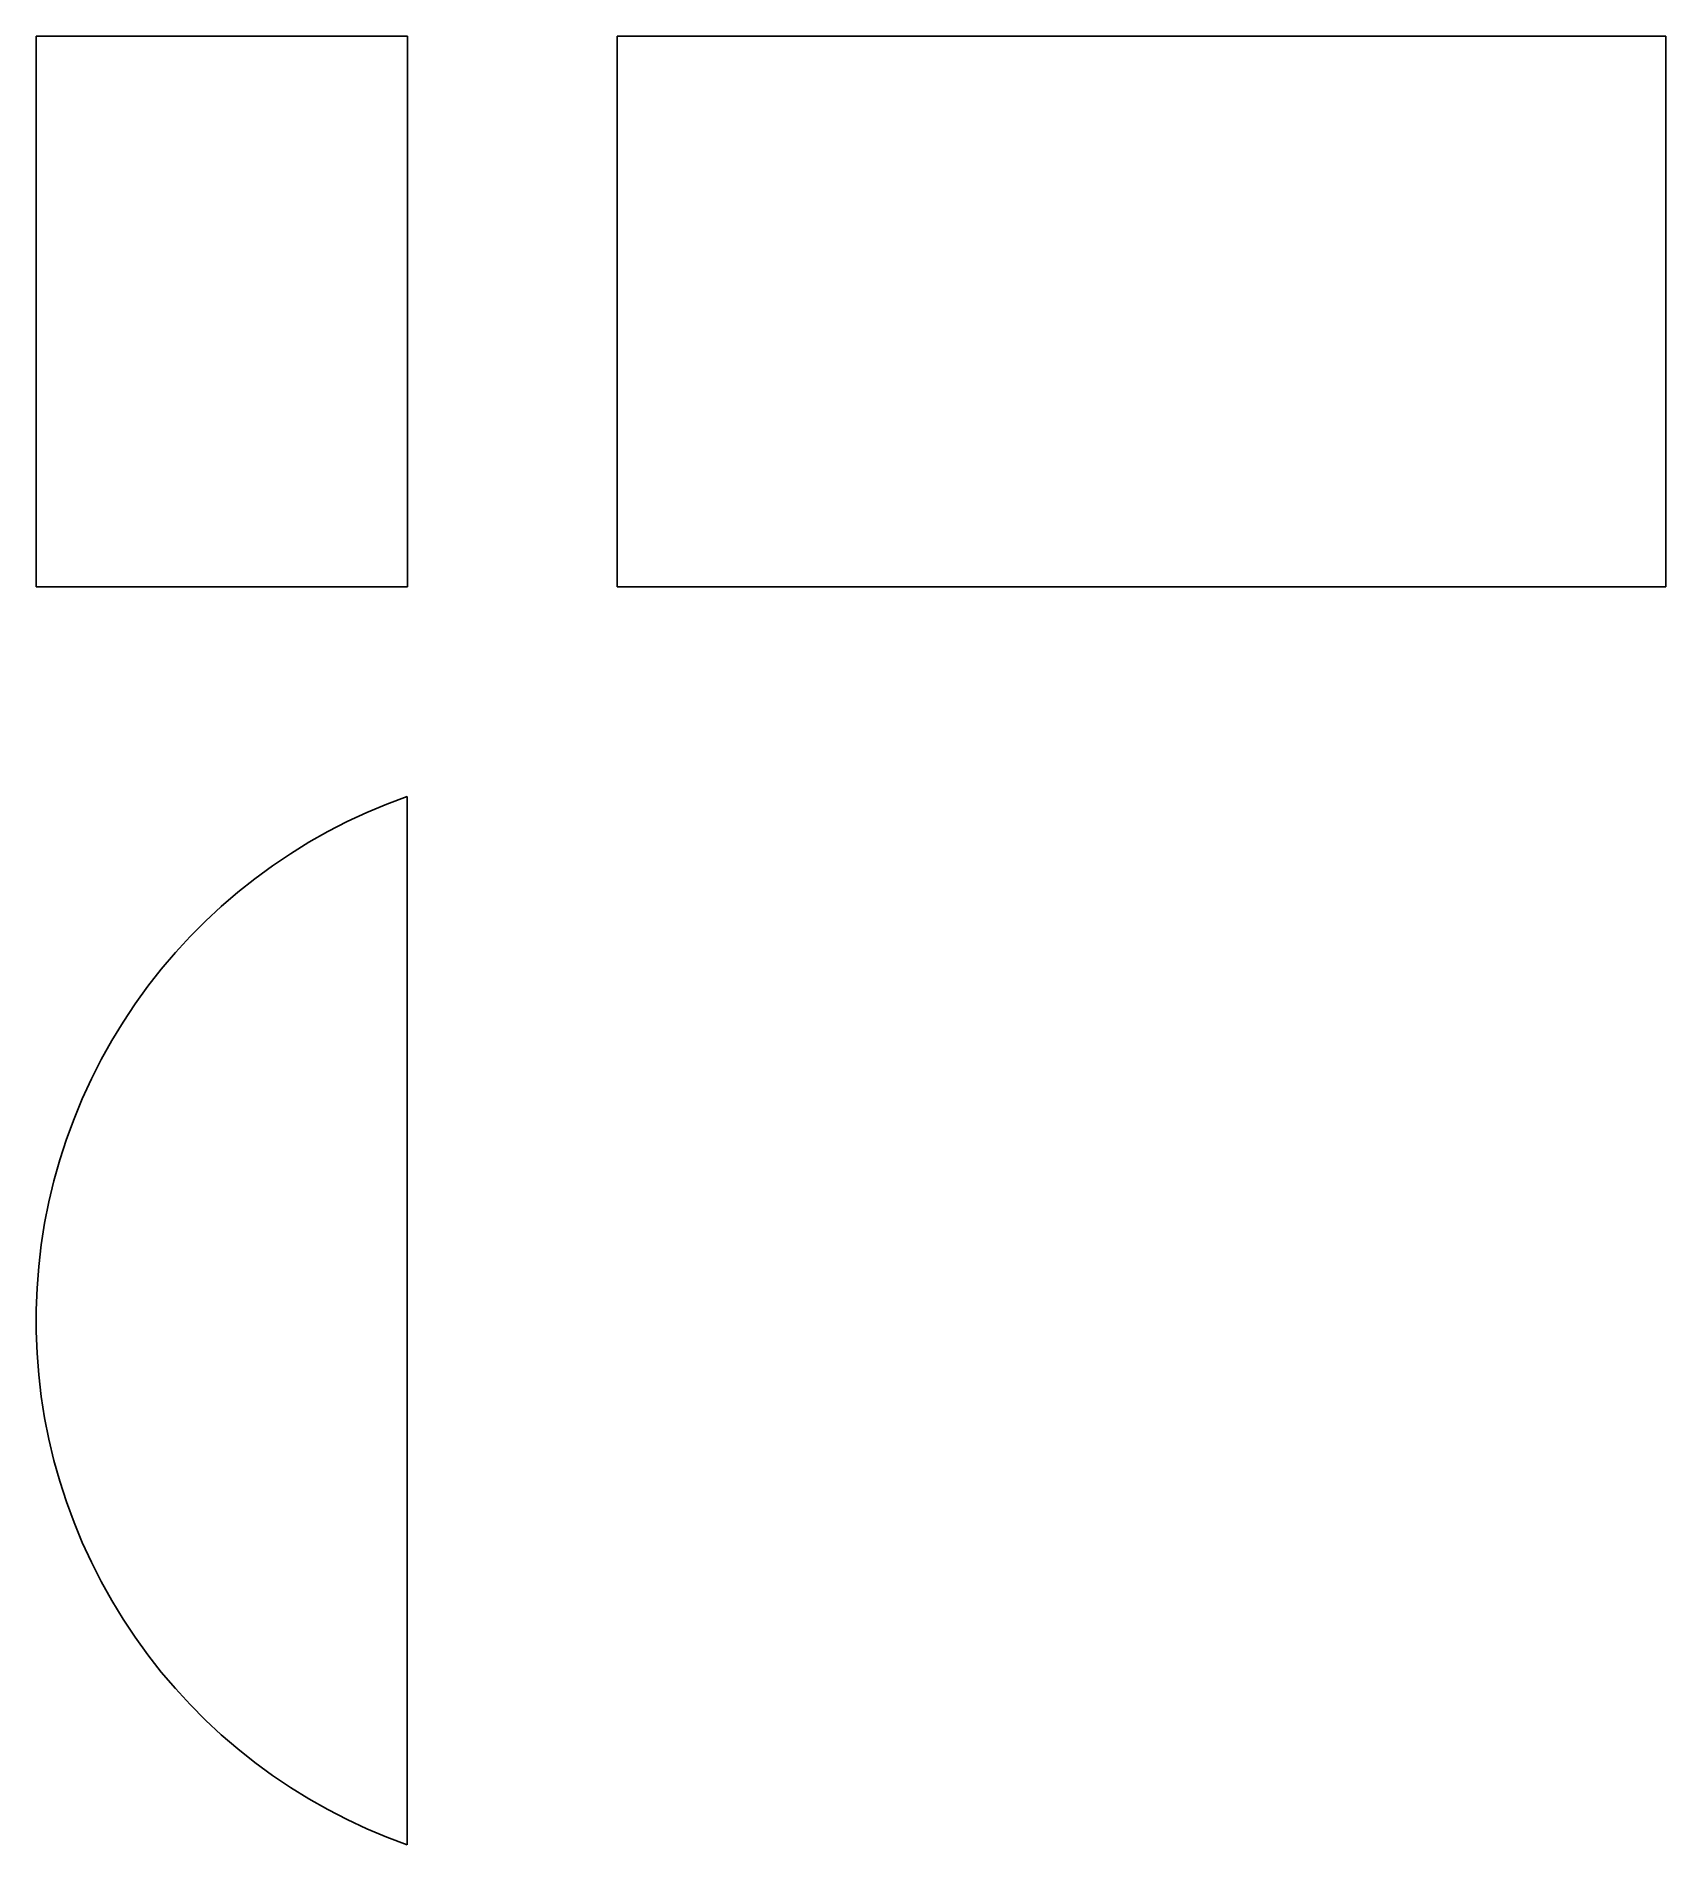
# Model space of a CAD drawing. Extents: x 0 to 1.71, y 0 to 1.9.
import ezdxf

# ---------------------------------------------------------------- set-up
doc = ezdxf.new("R2010")
doc.units = 0
doc.linetypes.add('HIDDEN', pattern=[0.055017, 0.036696, -0.018321])
for name, color, linetype in [('FRONT', 7, 'CONTINUOUS'), ('FRONT_HID', 7, 'HIDDEN'), ('LEFT', 7, 'CONTINUOUS'), ('LEFT_HID', 7, 'HIDDEN'), ('TOP', 7, 'CONTINUOUS')]:
    doc.layers.add(name, color=color, linetype=linetype)

msp = doc.modelspace()

# ---------------------------------------------------------------- linework, layer by layer
at = {"layer": 'FRONT'}
for p, q in [((0.389444, 1.89818), (0, 1.89818)), ((0, 1.89818), (0, 1.320403)), ((0.389444, 1.320403), (0.389444, 1.89818)), ((0.389444, 1.320403), (0, 1.320403))]:
    msp.add_line(p, q, dxfattribs=at)
at = {"layer": 'FRONT_HID', "linetype": 'HIDDEN'}
for p, q in [((0.19791, 1.89818), (0.191526, 1.89818)), ((0.191526, 1.89818), (0.19791, 1.89818)), ((0.204295, 1.89818), (0.19791, 1.89818)), ((0.19791, 1.89818), (0.204295, 1.89818)), ((0.210679, 1.89818), (0.204295, 1.89818)), ((0.204295, 1.89818), (0.210679, 1.89818)), ((0.217063, 1.89818), (0.210679, 1.89818)), ((0.210679, 1.89818), (0.217063, 1.89818)), ((0.223448, 1.89818), (0.217063, 1.89818)), ((0.217063, 1.89818), (0.223448, 1.89818)), ((0.229832, 1.89818), (0.223448, 1.89818)), ((0.223448, 1.89818), (0.229832, 1.89818)), ((0.236217, 1.89818), (0.229832, 1.89818)), ((0.229832, 1.89818), (0.236217, 1.89818)), ((0.242601, 1.89818), (0.236217, 1.89818)), ((0.236217, 1.89818), (0.242601, 1.89818)), ((0.248986, 1.89818), (0.242601, 1.89818)), ((0.242601, 1.89818), (0.248986, 1.89818)), ((0.25537, 1.89818), (0.248986, 1.89818)), ((0.248986, 1.89818), (0.25537, 1.89818)), ((0.261755, 1.89818), (0.25537, 1.89818)), ((0.25537, 1.89818), (0.261755, 1.89818)), ((0.268139, 1.89818), (0.261755, 1.89818)), ((0.261755, 1.89818), (0.268139, 1.89818)), ((0.274524, 1.89818), (0.268139, 1.89818)), ((0.268139, 1.89818), (0.274524, 1.89818)), ((0.280908, 1.89818), (0.274524, 1.89818)), ((0.274524, 1.89818), (0.280908, 1.89818)), ((0.287293, 1.89818), (0.280908, 1.89818)), ((0.280908, 1.89818), (0.287293, 1.89818)), ((0.293677, 1.89818), (0.287293, 1.89818)), ((0.287293, 1.89818), (0.293677, 1.89818)), ((0.300062, 1.89818), (0.293677, 1.89818)), ((0.293677, 1.89818), (0.300062, 1.89818)), ((0.306446, 1.89818), (0.300062, 1.89818)), ((0.300062, 1.89818), (0.306446, 1.89818)), ((0.312831, 1.89818), (0.306446, 1.89818)), ((0.306446, 1.89818), (0.312831, 1.89818)), ((0.319215, 1.89818), (0.312831, 1.89818)), ((0.312831, 1.89818), (0.319215, 1.89818)), ((0.3256, 1.89818), (0.319215, 1.89818)), ((0.319215, 1.89818), (0.3256, 1.89818)), ((0.331984, 1.89818), (0.3256, 1.89818)), ((0.3256, 1.89818), (0.331984, 1.89818)), ((0.338369, 1.89818), (0.331984, 1.89818)), ((0.331984, 1.89818), (0.338369, 1.89818)), ((0.344753, 1.89818), (0.338369, 1.89818)), ((0.338369, 1.89818), (0.344753, 1.89818)), ((0.351138, 1.89818), (0.344753, 1.89818)), ((0.344753, 1.89818), (0.351138, 1.89818)), ((0.357522, 1.89818), (0.351138, 1.89818)), ((0.351138, 1.89818), (0.357522, 1.89818)), ((0.363907, 1.89818), (0.357522, 1.89818)), ((0.357522, 1.89818), (0.363907, 1.89818)), ((0.370291, 1.89818), (0.363907, 1.89818)), ((0.363907, 1.89818), (0.370291, 1.89818)), ((0.376675, 1.89818), (0.370291, 1.89818)), ((0.370291, 1.89818), (0.376675, 1.89818)), ((0.38306, 1.89818), (0.376675, 1.89818)), ((0.376675, 1.89818), (0.38306, 1.89818)), ((0.389444, 1.89818), (0.38306, 1.89818)), ((0.38306, 1.89818), (0.389444, 1.89818)), ((0.19791, 1.320403), (0.191526, 1.320403)), ((0.191526, 1.320403), (0.19791, 1.320403)), ((0.204295, 1.320403), (0.19791, 1.320403)), ((0.19791, 1.320403), (0.204295, 1.320403)), ((0.210679, 1.320403), (0.204295, 1.320403)), ((0.204295, 1.320403), (0.210679, 1.320403)), ((0.217063, 1.320403), (0.210679, 1.320403)), ((0.210679, 1.320403), (0.217063, 1.320403)), ((0.223448, 1.320403), (0.217063, 1.320403)), ((0.217063, 1.320403), (0.223448, 1.320403)), ((0.229832, 1.320403), (0.223448, 1.320403)), ((0.223448, 1.320403), (0.229832, 1.320403)), ((0.236217, 1.320403), (0.229832, 1.320403)), ((0.229832, 1.320403), (0.236217, 1.320403)), ((0.242601, 1.320403), (0.236217, 1.320403)), ((0.236217, 1.320403), (0.242601, 1.320403)), ((0.248986, 1.320403), (0.242601, 1.320403)), ((0.242601, 1.320403), (0.248986, 1.320403)), ((0.25537, 1.320403), (0.248986, 1.320403)), ((0.248986, 1.320403), (0.25537, 1.320403)), ((0.261755, 1.320403), (0.25537, 1.320403)), ((0.25537, 1.320403), (0.261755, 1.320403)), ((0.268139, 1.320403), (0.261755, 1.320403)), ((0.261755, 1.320403), (0.268139, 1.320403)), ((0.274524, 1.320403), (0.268139, 1.320403)), ((0.268139, 1.320403), (0.274524, 1.320403)), ((0.280908, 1.320403), (0.274524, 1.320403)), ((0.274524, 1.320403), (0.280908, 1.320403)), ((0.287293, 1.320403), (0.280908, 1.320403)), ((0.280908, 1.320403), (0.287293, 1.320403)), ((0.293677, 1.320403), (0.287293, 1.320403)), ((0.287293, 1.320403), (0.293677, 1.320403)), ((0.300062, 1.320403), (0.293677, 1.320403)), ((0.293677, 1.320403), (0.300062, 1.320403)), ((0.306446, 1.320403), (0.300062, 1.320403)), ((0.300062, 1.320403), (0.306446, 1.320403)), ((0.312831, 1.320403), (0.306446, 1.320403)), ((0.306446, 1.320403), (0.312831, 1.320403)), ((0.319215, 1.320403), (0.312831, 1.320403)), ((0.312831, 1.320403), (0.319215, 1.320403)), ((0.3256, 1.320403), (0.319215, 1.320403)), ((0.319215, 1.320403), (0.3256, 1.320403)), ((0.331984, 1.320403), (0.3256, 1.320403)), ((0.3256, 1.320403), (0.331984, 1.320403)), ((0.338369, 1.320403), (0.331984, 1.320403)), ((0.331984, 1.320403), (0.338369, 1.320403)), ((0.344753, 1.320403), (0.338369, 1.320403)), ((0.338369, 1.320403), (0.344753, 1.320403)), ((0.351138, 1.320403), (0.344753, 1.320403)), ((0.344753, 1.320403), (0.351138, 1.320403)), ((0.357522, 1.320403), (0.351138, 1.320403)), ((0.351138, 1.320403), (0.357522, 1.320403)), ((0.363907, 1.320403), (0.357522, 1.320403)), ((0.357522, 1.320403), (0.363907, 1.320403)), ((0.370291, 1.320403), (0.363907, 1.320403)), ((0.363907, 1.320403), (0.370291, 1.320403)), ((0.376675, 1.320403), (0.370291, 1.320403)), ((0.370291, 1.320403), (0.376675, 1.320403)), ((0.38306, 1.320403), (0.376675, 1.320403)), ((0.376675, 1.320403), (0.38306, 1.320403)), ((0.389444, 1.320403), (0.38306, 1.320403)), ((0.38306, 1.320403), (0.389444, 1.320403))]:
    msp.add_line(p, q, dxfattribs=at)
at = {"layer": 'LEFT'}
for p, q in [((0.609512, 1.89818), (1.709847, 1.89818)), ((0.609512, 1.320403), (0.609512, 1.89818)), ((1.709847, 1.320403), (1.709847, 1.89818)), ((0.609512, 1.320403), (1.709847, 1.320403))]:
    msp.add_line(p, q, dxfattribs=at)
at = {"layer": 'LEFT_HID', "linetype": 'HIDDEN'}
for p, q in [((0.815539, 1.89818), (0.609512, 1.89818)), ((1.159679, 1.89818), (0.815539, 1.89818)), ((1.503819, 1.89818), (0.815539, 1.89818)), ((1.503819, 1.89818), (1.159679, 1.89818)), ((1.709847, 1.89818), (1.503819, 1.89818)), ((0.815539, 1.320403), (0.609512, 1.320403)), ((1.159679, 1.320403), (0.815539, 1.320403)), ((1.503819, 1.320403), (0.815539, 1.320403)), ((1.503819, 1.320403), (1.159679, 1.320403)), ((1.709847, 1.320403), (1.503819, 1.320403))]:
    msp.add_line(p, q, dxfattribs=at)
at = {"layer": 'TOP'}
for p, q in [((0.346935, 1.083503), (0.326263, 1.073856)), ((0.36797, 1.092334), (0.346935, 1.083503)), ((0.389333, 1.100336), (0.36797, 1.092334)), ((0.389333, 0.894308), (0.389333, 1.100336)), ((0.305983, 1.063408), (0.286127, 1.052176)), ((0.326263, 1.073856), (0.305983, 1.063408)), ((0.286127, 1.052176), (0.266725, 1.040176)), ((0.247808, 1.027426), (0.229404, 1.013946)), ((0.266725, 1.040176), (0.247808, 1.027426)), ((0.229404, 1.013946), (0.21154, 0.999757)), ((0.21154, 0.999757), (0.194246, 0.984881)), ((0.177546, 0.969339), (0.161466, 0.953157)), ((0.194246, 0.984881), (0.177546, 0.969339)), ((0.161466, 0.953157), (0.146032, 0.936358)), ((0.146032, 0.936358), (0.131266, 0.918968)), ((0.131266, 0.918968), (0.117192, 0.901015)), ((0.117192, 0.901015), (0.10383, 0.882524)), ((0.389333, 0.550168), (0.389333, 0.894308)), ((0.10383, 0.882524), (0.091201, 0.863526)), ((0.091201, 0.863526), (0.079325, 0.844048)), ((0.079325, 0.844048), (0.06822, 0.824121)), ((0.06822, 0.824121), (0.057902, 0.803775)), ((0.057902, 0.803775), (0.048387, 0.783041)), ((0.048387, 0.783041), (0.039691, 0.761951)), ((0.039691, 0.761951), (0.031826, 0.740537)), ((0.031826, 0.740537), (0.024804, 0.718831)), ((0.024804, 0.718831), (0.018636, 0.696868)), ((0.018636, 0.696868), (0.013332, 0.674681)), ((0.013332, 0.674681), (0.008899, 0.652303)), ((0.008899, 0.652303), (0.005345, 0.629768)), ((0.005345, 0.629768), (0.002675, 0.607113)), ((0.002675, 0.607113), (0.000892, 0.58437)), ((0.000892, 0.58437), (0, 0.561574)), ((0, 0.561574), (0, 0.538761)), ((0, 0.538761), (0.000892, 0.515966)), ((0.389333, 0.206028), (0.389333, 0.550168)), ((0.000892, 0.515966), (0.002675, 0.493223)), ((0.002675, 0.493223), (0.005345, 0.470567)), ((0.005345, 0.470567), (0.008899, 0.448033)), ((0.008899, 0.448033), (0.013332, 0.425655)), ((0.013332, 0.425655), (0.018636, 0.403467)), ((0.018636, 0.403467), (0.024804, 0.381504)), ((0.024804, 0.381504), (0.031826, 0.359799)), ((0.031826, 0.359799), (0.039691, 0.338385)), ((0.039691, 0.338385), (0.048387, 0.317295)), ((0.048387, 0.317295), (0.057902, 0.296561)), ((0.057902, 0.296561), (0.06822, 0.276214)), ((0.06822, 0.276214), (0.079325, 0.256287)), ((0.079325, 0.256287), (0.091201, 0.23681)), ((0.091201, 0.23681), (0.10383, 0.217811)), ((0.10383, 0.217811), (0.117192, 0.199321)), ((0.117192, 0.199321), (0.131266, 0.181367)), ((0.389333, 0), (0.389333, 0.206028)), ((0.131266, 0.181367), (0.146032, 0.163978)), ((0.146032, 0.163978), (0.161466, 0.147179)), ((0.161466, 0.147179), (0.177546, 0.130996)), ((0.177546, 0.130996), (0.194246, 0.115455)), ((0.194246, 0.115455), (0.21154, 0.100578)), ((0.21154, 0.100578), (0.229404, 0.086389)), ((0.229404, 0.086389), (0.247808, 0.07291)), ((0.247808, 0.07291), (0.266725, 0.06016)), ((0.266725, 0.06016), (0.286127, 0.04816)), ((0.286127, 0.04816), (0.305983, 0.036927)), ((0.305983, 0.036927), (0.326263, 0.026479)), ((0.326263, 0.026479), (0.346935, 0.016833)), ((0.346935, 0.016833), (0.36797, 0.008002)), ((0.36797, 0.008002), (0.389333, 0))]:
    msp.add_line(p, q, dxfattribs=at)

doc.saveas('drawing.dxf')
